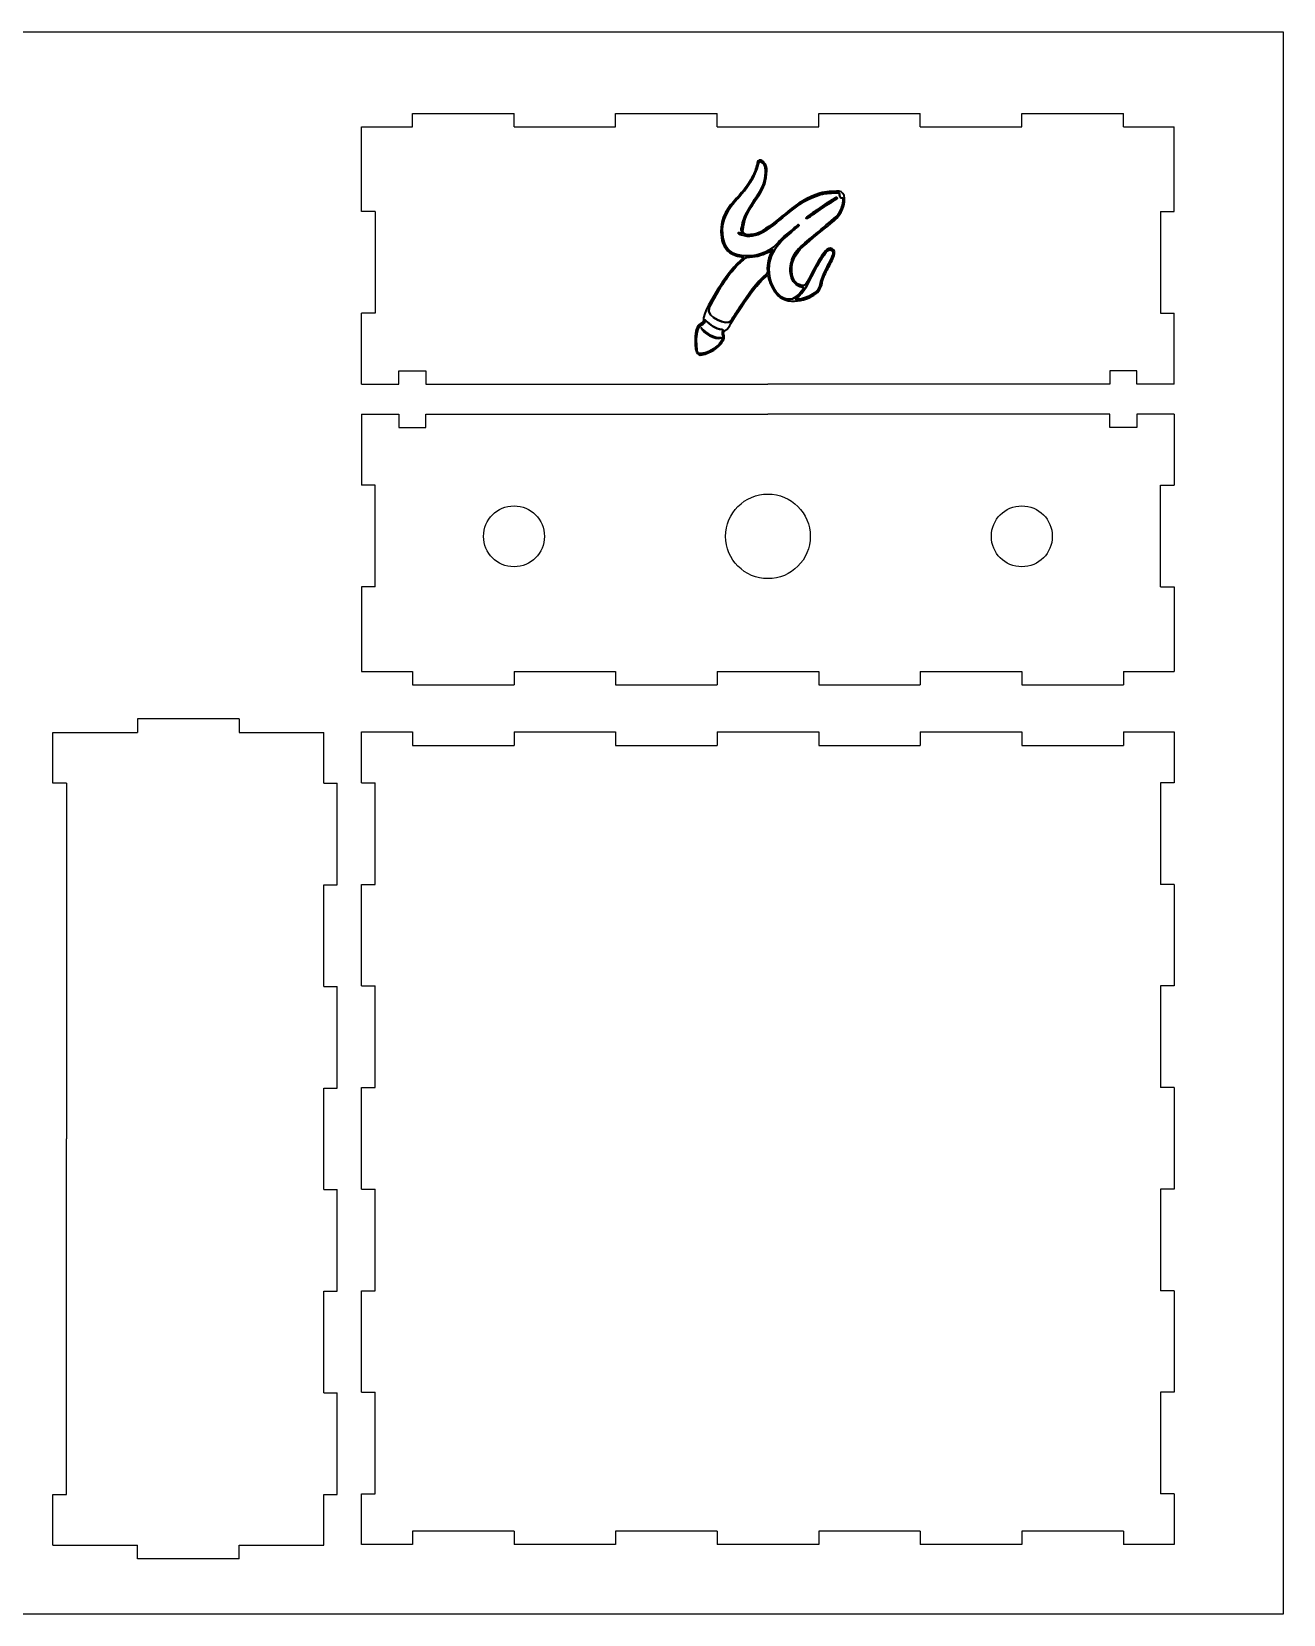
# Model space of a CAD drawing. Extents: x 552 to 941, y 449 to 683.
# Drawn here: x 756.3 to 941.2, y 449.3 to 683 of the extents above; entities that cross this region are included whole.
import ezdxf

# ---------------------------------------------------------------- set-up
doc = ezdxf.new("R2010")
doc.units = 0
doc.header["$MEASUREMENT"] = 0
doc.layers.add('Layer 1', color=7, linetype='Continuous')

msp = doc.modelspace()

# ---------------------------------------------------------------- linework, layer by layer
for p, q in [((812.57, 670.94), (827.57, 670.94)), ((812.57, 668.94), (812.57, 670.94)), ((827.57, 668.94), (827.57, 670.94)), ((842.57, 670.94), (857.57, 670.94)), ((842.57, 668.94), (842.57, 670.94)), ((857.57, 668.94), (857.57, 670.94)), ((872.57, 670.94), (887.57, 670.94)), ((872.57, 668.94), (872.57, 670.94)), ((872.57, 668.94), (872.57, 670.94)), ((887.57, 668.94), (887.57, 670.94)), ((902.57, 670.94), (917.57, 670.94)), ((902.57, 668.94), (902.57, 670.94)), ((917.57, 668.94), (917.57, 670.94)), ((805.07, 668.94), (812.57, 668.94)), ((805.07, 656.44), (805.07, 668.94)), ((827.57, 668.94), (842.57, 668.94)), ((857.57, 668.94), (872.57, 668.94)), ((887.57, 668.94), (902.57, 668.94)), ((917.57, 668.94), (925.07, 668.94)), ((925.07, 656.44), (925.07, 668.94)), ((807.07, 656.44), (805.07, 656.44)), ((807.07, 656.44), (807.07, 641.44)), ((923.07, 656.44), (925.07, 656.44)), ((923.07, 656.44), (923.07, 641.44)), ((805.07, 630.94), (805.07, 641.44)), ((807.07, 641.44), (805.07, 641.44)), ((923.07, 641.44), (925.07, 641.44)), ((925.07, 630.94), (925.07, 641.44)), ((805.07, 630.94), (810.57, 630.94)), ((814.57, 630.94), (865.07, 630.94)), ((915.57, 630.94), (865.07, 630.94)), ((925.07, 630.94), (919.57, 630.94)), ((805.07, 626.53), (810.57, 626.53)), ((805.07, 626.53), (805.07, 616.03)), ((814.57, 626.53), (865.07, 626.53)), ((915.57, 626.53), (865.07, 626.53)), ((925.07, 626.53), (919.57, 626.53)), ((925.07, 626.53), (925.07, 616.03)), ((807.07, 616.03), (805.07, 616.03)), ((807.07, 601.03), (807.07, 616.03)), ((923.07, 601.03), (923.07, 616.03)), ((923.07, 616.03), (925.07, 616.03)), ((805.07, 601.03), (805.07, 588.53)), ((807.07, 601.03), (805.07, 601.03)), ((923.07, 601.03), (925.07, 601.03)), ((925.07, 601.03), (925.07, 588.53)), ((805.07, 588.53), (812.57, 588.53)), ((812.57, 588.53), (812.57, 586.53)), ((827.57, 588.53), (842.57, 588.53)), ((827.57, 588.53), (827.57, 586.53)), ((842.57, 588.53), (842.57, 586.53)), ((857.57, 588.53), (872.57, 588.53)), ((857.57, 588.53), (857.57, 586.53)), ((872.57, 588.53), (872.57, 586.53)), ((872.57, 588.53), (872.57, 586.53)), ((887.57, 588.53), (902.57, 588.53)), ((887.57, 588.53), (887.57, 586.53)), ((902.57, 588.53), (902.57, 586.53)), ((917.57, 588.53), (917.57, 586.53)), ((917.57, 588.53), (925.07, 588.53)), ((812.57, 586.53), (827.57, 586.53)), ((842.57, 586.53), (857.57, 586.53)), ((872.57, 586.53), (887.57, 586.53)), ((902.57, 586.53), (917.57, 586.53)), ((786.96, 581.51), (771.96, 581.51)), ((771.96, 581.51), (771.96, 579.51)), ((786.96, 581.51), (786.96, 579.51)), ((759.46, 579.51), (771.96, 579.51)), ((759.46, 572.01), (759.46, 579.51)), ((786.96, 579.51), (799.46, 579.51)), ((799.46, 572.01), (799.46, 579.51)), ((805.07, 572.09), (805.07, 579.59)), ((805.07, 579.59), (812.57, 579.59)), ((812.57, 579.59), (812.57, 577.59)), ((812.57, 577.59), (827.57, 577.59)), ((827.57, 579.59), (842.57, 579.59)), ((827.57, 579.59), (827.57, 577.59)), ((842.57, 579.59), (842.57, 577.59)), ((842.57, 577.59), (857.57, 577.59)), ((857.57, 579.59), (872.57, 579.59)), ((857.57, 579.59), (857.57, 577.59)), ((872.57, 579.59), (872.57, 577.59)), ((872.57, 579.59), (872.57, 577.59)), ((872.57, 577.59), (887.57, 577.59)), ((887.57, 579.59), (902.57, 579.59)), ((887.57, 579.59), (887.57, 577.59)), ((902.57, 579.59), (902.57, 577.59)), ((902.57, 577.59), (917.57, 577.59)), ((917.57, 579.59), (925.07, 579.59)), ((917.57, 579.59), (917.57, 577.59)), ((925.07, 579.59), (925.07, 572.09)), ((761.46, 572.01), (759.46, 572.01)), ((761.46, 572.01), (761.46, 519.51)), ((799.46, 572.01), (801.46, 572.01)), ((801.46, 557.01), (801.46, 572.01)), ((805.07, 572.09), (807.07, 572.09)), ((807.07, 557.09), (807.07, 572.09)), ((925.07, 572.09), (923.07, 572.09)), ((923.07, 572.09), (923.07, 557.09)), ((799.46, 542.01), (799.46, 557.01)), ((799.46, 557.01), (801.46, 557.01)), ((805.07, 542.09), (805.07, 557.09)), ((805.07, 557.09), (807.07, 557.09)), ((925.07, 557.09), (923.07, 557.09)), ((925.07, 557.09), (925.07, 542.09)), ((799.46, 542.01), (801.46, 542.01)), ((801.46, 527.01), (801.46, 542.01)), ((805.07, 542.09), (807.07, 542.09)), ((807.07, 527.09), (807.07, 542.09)), ((925.07, 542.09), (923.07, 542.09)), ((923.07, 542.09), (923.07, 527.09)), ((799.46, 512.01), (799.46, 527.01)), ((799.46, 527.01), (801.46, 527.01)), ((799.46, 527.01), (801.46, 527.01)), ((805.07, 512.09), (805.07, 527.09)), ((805.07, 527.09), (807.07, 527.09)), ((925.07, 527.09), (923.07, 527.09)), ((925.07, 527.09), (925.07, 512.09)), ((761.46, 467.01), (761.46, 519.51)), ((799.46, 512.01), (801.46, 512.01)), ((801.46, 497.01), (801.46, 512.01)), ((805.07, 512.09), (807.07, 512.09)), ((807.07, 497.09), (807.07, 512.09)), ((925.07, 512.09), (923.07, 512.09)), ((923.07, 512.09), (923.07, 497.09)), ((799.46, 482.01), (799.46, 497.01)), ((799.46, 497.01), (801.46, 497.01)), ((805.07, 482.09), (805.07, 497.09)), ((805.07, 497.09), (807.07, 497.09)), ((925.07, 497.09), (923.07, 497.09)), ((925.07, 497.09), (925.07, 482.09)), ((799.46, 482.01), (801.46, 482.01)), ((801.46, 467.01), (801.46, 482.01)), ((805.07, 482.09), (807.07, 482.09)), ((807.07, 467.09), (807.07, 482.09)), ((925.07, 482.09), (923.07, 482.09)), ((923.07, 482.09), (923.07, 467.09)), ((759.46, 459.51), (759.46, 467.01)), ((759.46, 467.01), (761.46, 467.01)), ((799.46, 459.51), (799.46, 467.01)), ((799.46, 467.01), (801.46, 467.01)), ((805.07, 459.59), (805.07, 467.09)), ((805.07, 467.09), (807.07, 467.09)), ((805.07, 467.09), (807.07, 467.09)), ((925.07, 467.09), (923.07, 467.09)), ((925.07, 467.09), (923.07, 467.09)), ((925.07, 467.09), (925.07, 459.59)), ((827.57, 461.59), (812.57, 461.59)), ((812.57, 461.59), (812.57, 459.59)), ((827.57, 461.59), (827.57, 459.59)), ((857.57, 461.59), (842.57, 461.59)), ((842.57, 461.59), (842.57, 459.59)), ((857.57, 461.59), (857.57, 459.59)), ((887.57, 461.59), (872.57, 461.59)), ((872.57, 461.59), (872.57, 459.59)), ((887.57, 461.59), (887.57, 459.59)), ((917.57, 461.59), (902.57, 461.59)), ((902.57, 461.59), (902.57, 459.59)), ((917.57, 461.59), (917.57, 459.59)), ((759.46, 459.51), (771.96, 459.51)), ((771.96, 457.51), (771.96, 459.51)), ((786.96, 459.51), (799.46, 459.51)), ((786.96, 457.51), (786.96, 459.51)), ((812.57, 459.59), (805.07, 459.59)), ((842.57, 459.59), (827.57, 459.59)), ((872.57, 459.59), (857.57, 459.59)), ((902.57, 459.59), (887.57, 459.59)), ((925.07, 459.59), (917.57, 459.59)), ((786.96, 457.51), (771.96, 457.51))]:
    msp.add_line(p, q)
msp.add_lwpolyline([(551.75, 683), (941.19, 683), (941.19, 449.3), (551.75, 449.3)], close=True)
for points in [[(810.57, 630.94), (810.57, 630.94), (810.57, 632.94), (814.57, 632.94), (814.57, 630.94)], [(919.57, 630.94), (919.57, 630.94), (919.57, 632.94), (915.57, 632.94), (915.57, 630.94)], [(810.57, 626.53), (810.57, 626.53), (810.57, 624.53), (814.57, 624.53), (814.57, 626.53)], [(919.57, 626.53), (919.57, 626.53), (919.57, 624.53), (915.57, 624.53), (915.57, 626.53)]]:
    msp.add_lwpolyline(points)
for centre, radius in [((865.07, 608.48), 6.25), ((827.57, 608.48), 4.5), ((902.57, 608.48), 4.5)]:
    msp.add_circle(centre, radius)
at = {"layer": 'Layer 1', "color": 139, "lineweight": 35}
for points, knots in [([(854.36, 636.29), (854.3, 637.23), (854.24, 638.18), (854.53, 639.11), (854.63, 639.42), (854.77, 639.7), (855.07, 639.87), (855.28, 639.98), (855.47, 640.04), (855.52, 640.25), (855.55, 640.36), (855.52, 640.62), (855.55, 640.73), (856.03, 642.51), (857.1, 644), (858.06, 645.54), (859, 647.05), (860.11, 648.41), (861.48, 649.66), (861.04, 649.76), (860.65, 649.82), (860.29, 649.94), (859.03, 650.38), (858.38, 651.33), (858.19, 652.61), (857.86, 654.74), (858.65, 656.49), (860.07, 658.01), (861.09, 659.1), (862.09, 660.21), (862.76, 661.56), (863.06, 662.16), (863.3, 662.78), (863.46, 663.43), (863.51, 663.66), (863.54, 663.94), (863.8, 664.02), (864.1, 664.11), (864.3, 663.89), (864.49, 663.7), (864.84, 663.36), (864.9, 662.92), (864.9, 662.47), (864.9, 661.11), (864.47, 659.9), (863.71, 658.79), (863.07, 657.87), (862.46, 656.94), (861.95, 655.94), (861.62, 655.29), (861.52, 654.58), (861.4, 653.88), (861.28, 653.23), (861.55, 652.99), (862.22, 653.02), (862.93, 653.05), (863.63, 653.18), (864.24, 653.59), (865.56, 654.45), (866.81, 655.42), (868.01, 656.45), (869.41, 657.64), (870.94, 658.62), (872.73, 659.14), (873.64, 659.41), (874.6, 659.43), (875.54, 659.43), (876.01, 659.44), (876.39, 658.9), (876.4, 658.44), (876.41, 656.83), (875.63, 655.68), (874.42, 654.71), (873.02, 653.61), (871.64, 652.48), (870.3, 651.3), (869.03, 650.18), (868.35, 648.79), (868.66, 647.03), (868.79, 646.27), (869.33, 645.69), (870.08, 645.52), (870.53, 645.42), (870.71, 645.75), (870.87, 646.05), (871.48, 647.26), (872.13, 648.44), (872.82, 649.6), (873.04, 649.97), (873.27, 650.34), (873.57, 650.66), (873.88, 651), (874.28, 651.12), (874.57, 650.95), (874.89, 650.78), (875.01, 650.37), (874.84, 649.92), (874.59, 649.28), (874.28, 648.67), (873.95, 648.07), (873.58, 647.39), (873.23, 646.69), (873.09, 645.91), (872.92, 644.99), (872.39, 644.36), (871.58, 643.93), (870.48, 643.34), (869.35, 643.06), (868.08, 643.28), (866.84, 643.49), (866.16, 644.31), (865.64, 645.33), (865.36, 645.86), (865.18, 646.44), (865.04, 647.06), (864.22, 646.41), (863.59, 645.64), (862.95, 644.86), (861.7, 643.31), (860.68, 641.6), (859.59, 639.93), (859.34, 639.55), (859.26, 639.05), (858.73, 638.86), (858.53, 638.79), (858.46, 638.52), (858.56, 638.28), (858.71, 637.93), (858.61, 637.63), (858.43, 637.33), (857.72, 636.17), (856.61, 635.59), (855.35, 635.27), (854.95, 635.16), (854.68, 635.38), (854.51, 635.73), (854.43, 635.9), (854.38, 636.1), (854.36, 636.29)], [0, 0, 0, 0, 1, 1, 1, 2, 2, 2, 3, 3, 3, 4, 4, 4, 5, 5, 5, 6, 6, 6, 7, 7, 7, 8, 8, 8, 9, 9, 9, 10, 10, 10, 11, 11, 11, 12, 12, 12, 13, 13, 13, 14, 14, 14, 15, 15, 15, 16, 16, 16, 17, 17, 17, 18, 18, 18, 19, 19, 19, 20, 20, 20, 21, 21, 21, 22, 22, 22, 23, 23, 23, 24, 24, 24, 25, 25, 25, 26, 26, 26, 27, 27, 27, 28, 28, 28, 29, 29, 29, 30, 30, 30, 31, 31, 31, 32, 32, 32, 33, 33, 33, 34, 34, 34, 35, 35, 35, 36, 36, 36, 37, 37, 37, 38, 38, 38, 39, 39, 39, 40, 40, 40, 41, 41, 41, 42, 42, 42, 43, 43, 43, 44, 44, 44, 45, 45, 45, 46, 46, 46, 46]), ([(860.62, 658.39), (859.22, 656.9), (858.16, 655.27), (858.34, 653.08), (858.44, 651.95), (858.94, 650.5), (860.42, 650.11), (862.43, 649.6), (864.29, 649.95), (865.93, 651.25), (866.56, 651.75), (867, 652.45), (867.66, 652.94), (868.26, 653.39), (868.81, 653.9), (869.39, 654.39), (869.45, 654.43), (869.52, 654.54), (869.6, 654.46), (869.72, 654.35), (869.58, 654.29), (869.51, 654.24), (869.3, 654.06), (869.07, 653.9), (868.87, 653.7), (868.04, 652.91), (867.11, 652.25), (866.4, 651.3), (865.5, 650.11), (865.11, 648.85), (865.24, 647.41), (865.37, 646), (865.9, 644.77), (867.05, 643.87), (867.69, 643.37), (868.56, 643.35), (869.2, 643.84), (869.61, 644.16), (869.94, 644.56), (870.26, 644.96), (870.42, 645.15), (870.42, 645.25), (870.13, 645.29), (869.17, 645.39), (868.6, 646.28), (868.49, 646.86), (868.38, 647.39), (868.33, 647.92), (868.41, 648.44), (868.54, 649.24), (868.8, 650.03), (869.32, 650.62), (870.06, 651.46), (870.94, 652.17), (871.82, 652.87), (872.84, 653.69), (873.79, 654.59), (874.81, 655.4), (875.67, 656.07), (876.08, 657), (876.17, 658.08), (876.18, 658.18), (876.16, 658.3), (876.12, 658.42), (875.61, 658.42), (875.62, 658.84), (875.64, 659.11), (875.57, 659.16), (875.51, 659.18), (875.44, 659.19), (874.56, 659.2), (873.68, 659.18), (872.83, 658.94), (871.05, 658.44), (869.55, 657.45), (868.14, 656.29), (866.94, 655.29), (865.77, 654.25), (864.42, 653.45), (863.38, 652.83), (862.28, 652.6), (861.11, 653), (860.93, 653.06), (860.51, 653.3), (860.69, 653.31), (860.92, 653.32), (860.98, 653.22), (861.15, 653.22), (861.17, 653.22), (861.2, 653.21), (861.27, 653.21), (861.22, 653.46), (861.11, 653.69), (861.14, 653.9), (861.28, 654.67), (861.48, 655.44), (861.86, 656.15), (862.46, 657.28), (863.22, 658.32), (863.88, 659.42), (864.46, 660.38), (864.74, 661.44), (864.7, 662.56), (864.69, 662.97), (864.63, 663.37), (864.27, 663.65), (863.93, 663.92), (863.76, 663.89), (863.65, 663.46), (863.15, 661.47), (862, 659.86), (860.62, 658.39)], [0, 0, 0, 0, 1, 1, 1, 2, 2, 2, 3, 3, 3, 4, 4, 4, 5, 5, 5, 6, 6, 6, 7, 7, 7, 8, 8, 8, 9, 9, 9, 10, 10, 10, 11, 11, 11, 12, 12, 12, 13, 13, 13, 14, 14, 14, 15, 15, 15, 16, 16, 16, 17, 17, 17, 18, 18, 18, 19, 19, 19, 20, 20, 20, 21, 21, 21, 22, 22, 22, 23, 23, 23, 24, 24, 24, 25, 25, 25, 26, 26, 26, 27, 27, 27, 28, 28, 28, 29, 29, 29, 30, 30, 30, 31, 31, 31, 32, 32, 32, 33, 33, 33, 34, 34, 34, 35, 35, 35, 36, 36, 36, 37, 37, 37, 37]), ([(858.34, 653.08), (858.16, 655.27), (859.22, 656.9), (860.62, 658.39), (862, 659.86), (863.15, 661.47), (863.65, 663.46), (863.76, 663.89), (863.93, 663.92), (864.27, 663.65), (864.63, 663.37), (864.69, 662.97), (864.7, 662.56), (864.74, 661.44), (864.46, 660.38), (863.88, 659.42), (863.22, 658.32), (862.46, 657.28), (861.86, 656.15), (861.48, 655.44), (861.28, 654.67), (861.14, 653.9), (861.11, 653.69), (861.22, 653.46), (861.27, 653.21), (861.2, 653.21), (861.17, 653.22), (861.15, 653.22), (860.98, 653.22), (860.92, 653.32), (860.69, 653.31), (860.51, 653.3), (860.93, 653.06), (861.11, 653), (862.28, 652.6), (863.38, 652.83), (864.42, 653.45), (865.77, 654.25), (866.94, 655.29), (868.14, 656.29), (869.55, 657.45), (871.05, 658.44), (872.83, 658.94), (873.68, 659.18), (874.56, 659.2), (875.44, 659.19), (875.51, 659.18), (875.57, 659.16), (875.64, 659.11), (875.62, 658.84), (875.61, 658.42), (876.12, 658.42), (876.16, 658.3), (876.18, 658.18), (876.17, 658.08), (876.08, 657), (875.67, 656.07), (874.81, 655.4), (873.79, 654.59), (872.84, 653.69), (871.82, 652.87), (870.94, 652.17), (870.06, 651.46), (869.32, 650.62), (868.8, 650.03), (868.54, 649.24), (868.41, 648.44), (868.33, 647.92), (868.38, 647.39), (868.49, 646.86), (868.6, 646.28), (869.17, 645.39), (870.13, 645.29), (870.42, 645.25), (870.42, 645.15), (870.26, 644.96), (869.94, 644.56), (869.61, 644.16), (869.2, 643.84), (868.56, 643.35), (867.69, 643.37), (867.05, 643.87), (865.9, 644.77), (865.37, 646), (865.24, 647.41), (865.11, 648.85), (865.5, 650.11), (866.4, 651.3), (867.11, 652.25), (868.04, 652.91), (868.87, 653.7), (869.07, 653.9), (869.3, 654.06), (869.51, 654.24), (869.58, 654.29), (869.72, 654.35), (869.6, 654.46), (869.52, 654.54), (869.45, 654.43), (869.39, 654.39), (868.81, 653.9), (868.26, 653.39), (867.66, 652.94), (867, 652.45), (866.56, 651.75), (865.93, 651.25), (864.29, 649.95), (862.43, 649.6), (860.42, 650.11), (858.94, 650.5), (858.44, 651.95), (858.34, 653.08)], [0, 0, 0, 0, 1, 1, 1, 2, 2, 2, 3, 3, 3, 4, 4, 4, 5, 5, 5, 6, 6, 6, 7, 7, 7, 8, 8, 8, 9, 9, 9, 10, 10, 10, 11, 11, 11, 12, 12, 12, 13, 13, 13, 14, 14, 14, 15, 15, 15, 16, 16, 16, 17, 17, 17, 18, 18, 18, 19, 19, 19, 20, 20, 20, 21, 21, 21, 22, 22, 22, 23, 23, 23, 24, 24, 24, 25, 25, 25, 26, 26, 26, 27, 27, 27, 28, 28, 28, 29, 29, 29, 30, 30, 30, 31, 31, 31, 32, 32, 32, 33, 33, 33, 34, 34, 34, 35, 35, 35, 36, 36, 36, 37, 37, 37, 37]), ([(870.96, 655.49), (870.89, 655.45), (870.84, 655.38), (870.65, 655.46), (871.15, 655.84), (871.59, 656.22), (872.08, 656.53), (873.03, 657.13), (873.92, 657.83), (874.9, 658.38), (874.92, 658.38), (874.93, 658.39), (874.94, 658.4), (875.06, 658.45), (875.21, 658.63), (875.3, 658.49), (875.4, 658.33), (875.17, 658.29), (875.06, 658.22), (874.19, 657.65), (873.28, 657.13), (872.45, 656.5), (871.97, 656.14), (871.47, 655.81), (870.96, 655.49)], [0, 0, 0, 0, 1, 1, 1, 2, 2, 2, 3, 3, 3, 4, 4, 4, 5, 5, 5, 6, 6, 6, 7, 7, 7, 8, 8, 8, 8]), ([(870.65, 655.46), (870.84, 655.38), (870.89, 655.45), (870.96, 655.49), (871.47, 655.81), (871.97, 656.14), (872.45, 656.5), (873.28, 657.13), (874.19, 657.65), (875.06, 658.22), (875.17, 658.29), (875.4, 658.33), (875.3, 658.49), (875.21, 658.63), (875.06, 658.45), (874.94, 658.4), (874.93, 658.39), (874.92, 658.38), (874.9, 658.38), (873.92, 657.83), (873.03, 657.13), (872.08, 656.53), (871.59, 656.22), (871.15, 655.84), (870.65, 655.46)], [0, 0, 0, 0, 1, 1, 1, 2, 2, 2, 3, 3, 3, 4, 4, 4, 5, 5, 5, 6, 6, 6, 7, 7, 7, 8, 8, 8, 8]), ([(865.04, 647.66), (864.98, 648.73), (865.2, 649.73), (865.75, 650.78), (865.61, 650.71), (865.56, 650.69), (865.52, 650.66), (864.53, 650.1), (863.5, 649.72), (862.35, 649.71), (862.05, 649.71), (861.77, 649.62), (861.55, 649.42), (861.16, 649.06), (860.76, 648.71), (860.4, 648.32), (859.53, 647.38), (858.76, 646.35), (858.09, 645.25), (857.55, 644.37), (856.85, 643.16), (856.38, 642.24), (855.89, 640.78), (859.1, 639.52), (859.62, 640.32), (860.07, 641.03), (860.52, 641.73), (860.98, 642.42), (862.12, 644.15), (863.28, 645.85), (864.85, 647.23), (864.98, 647.34), (865.05, 647.47), (865.04, 647.66)], [0, 0, 0, 0, 1, 1, 1, 2, 2, 2, 3, 3, 3, 4, 4, 4, 5, 5, 5, 6, 6, 6, 7, 7, 7, 8, 8, 8, 9, 9, 9, 10, 10, 10, 11, 11, 11, 11]), ([(858.09, 645.25), (858.76, 646.35), (859.53, 647.38), (860.4, 648.32), (860.76, 648.71), (861.16, 649.06), (861.55, 649.42), (861.77, 649.62), (862.05, 649.71), (862.35, 649.71), (863.5, 649.72), (864.53, 650.1), (865.52, 650.66), (865.56, 650.69), (865.61, 650.71), (865.75, 650.78), (865.2, 649.73), (864.98, 648.73), (865.04, 647.66), (865.05, 647.47), (864.98, 647.34), (864.85, 647.23), (863.28, 645.85), (862.12, 644.15), (860.98, 642.42), (860.52, 641.73), (860.07, 641.03), (859.62, 640.32), (859.1, 639.52), (855.89, 640.78), (856.38, 642.24), (856.85, 643.16), (857.55, 644.37), (858.09, 645.25)], [0, 0, 0, 0, 1, 1, 1, 2, 2, 2, 3, 3, 3, 4, 4, 4, 5, 5, 5, 6, 6, 6, 7, 7, 7, 8, 8, 8, 9, 9, 9, 10, 10, 10, 11, 11, 11, 11]), ([(869.14, 643.49), (869.99, 643.43), (870.72, 643.72), (871.42, 644.1), (872.09, 644.46), (872.65, 644.92), (872.81, 645.72), (873.04, 646.82), (873.56, 647.8), (874.09, 648.78), (874.29, 649.16), (874.46, 649.56), (874.62, 649.96), (874.73, 650.22), (874.78, 650.53), (874.49, 650.71), (874.18, 650.92), (873.95, 650.7), (873.72, 650.5), (873.68, 650.47), (873.65, 650.42), (873.61, 650.38), (872.91, 649.44), (872.33, 648.42), (871.79, 647.39), (871.05, 646), (870.5, 644.49), (869.14, 643.49)], [0, 0, 0, 0, 1, 1, 1, 2, 2, 2, 3, 3, 3, 4, 4, 4, 5, 5, 5, 6, 6, 6, 7, 7, 7, 8, 8, 8, 9, 9, 9, 9]), ([(871.42, 644.1), (870.72, 643.72), (869.99, 643.43), (869.14, 643.49), (870.5, 644.49), (871.05, 646), (871.79, 647.39), (872.33, 648.42), (872.91, 649.44), (873.61, 650.38), (873.65, 650.42), (873.68, 650.47), (873.72, 650.5), (873.95, 650.7), (874.18, 650.92), (874.49, 650.71), (874.78, 650.53), (874.73, 650.22), (874.62, 649.96), (874.46, 649.56), (874.29, 649.16), (874.09, 648.78), (873.56, 647.8), (873.04, 646.82), (872.81, 645.72), (872.65, 644.92), (872.09, 644.46), (871.42, 644.1)], [0, 0, 0, 0, 1, 1, 1, 2, 2, 2, 3, 3, 3, 4, 4, 4, 5, 5, 5, 6, 6, 6, 7, 7, 7, 8, 8, 8, 9, 9, 9, 9]), ([(854.55, 636.17), (854.47, 637.13), (854.41, 638.09), (854.73, 639.03), (854.83, 639.33), (854.99, 639.57), (855.29, 639.71), (855.57, 639.83), (855.8, 640.01), (855.82, 640.43), (856.56, 639.68), (857.3, 639.12), (858.3, 639.02), (858.46, 639), (858.49, 638.92), (858.42, 638.8), (858.31, 638.6), (858.33, 638.4), (858.42, 638.2), (858.52, 637.96), (858.45, 637.73), (858.33, 637.52), (857.8, 636.58), (856.97, 636), (855.97, 635.64), (855.87, 635.6), (855.02, 635.41), (854.89, 635.49), (854.64, 635.65), (854.57, 635.91), (854.55, 636.17)], [0, 0, 0, 0, 1, 1, 1, 2, 2, 2, 3, 3, 3, 4, 4, 4, 5, 5, 5, 6, 6, 6, 7, 7, 7, 8, 8, 8, 9, 9, 9, 10, 10, 10, 10]), ([(854.73, 639.03), (854.41, 638.09), (854.47, 637.13), (854.55, 636.17), (854.57, 635.91), (854.64, 635.65), (854.89, 635.49), (855.02, 635.41), (855.87, 635.6), (855.97, 635.64), (856.97, 636), (857.8, 636.58), (858.33, 637.52), (858.45, 637.73), (858.52, 637.96), (858.42, 638.2), (858.33, 638.4), (858.31, 638.6), (858.42, 638.8), (858.49, 638.92), (858.46, 639), (858.3, 639.02), (857.3, 639.12), (856.56, 639.68), (855.82, 640.43), (855.8, 640.01), (855.57, 639.83), (855.29, 639.71), (854.99, 639.57), (854.83, 639.33), (854.73, 639.03)], [0, 0, 0, 0, 1, 1, 1, 2, 2, 2, 3, 3, 3, 4, 4, 4, 5, 5, 5, 6, 6, 6, 7, 7, 7, 8, 8, 8, 9, 9, 9, 10, 10, 10, 10]), ([(855.21, 639.27), (855.5, 638.52), (857.32, 637.37), (858.19, 637.78), (856.91, 637.72), (856.05, 638.47), (855.21, 639.27)], [0, 0, 0, 0, 1, 1, 1, 2, 2, 2, 2]), ([(858.19, 637.78), (857.32, 637.37), (855.5, 638.52), (855.21, 639.27), (856.05, 638.47), (856.91, 637.72), (858.19, 637.78)], [0, 0, 0, 0, 1, 1, 1, 2, 2, 2, 2])]:
    msp.add_open_spline(points, degree=3, knots=knots, dxfattribs=at)

doc.saveas('drawing.dxf')
